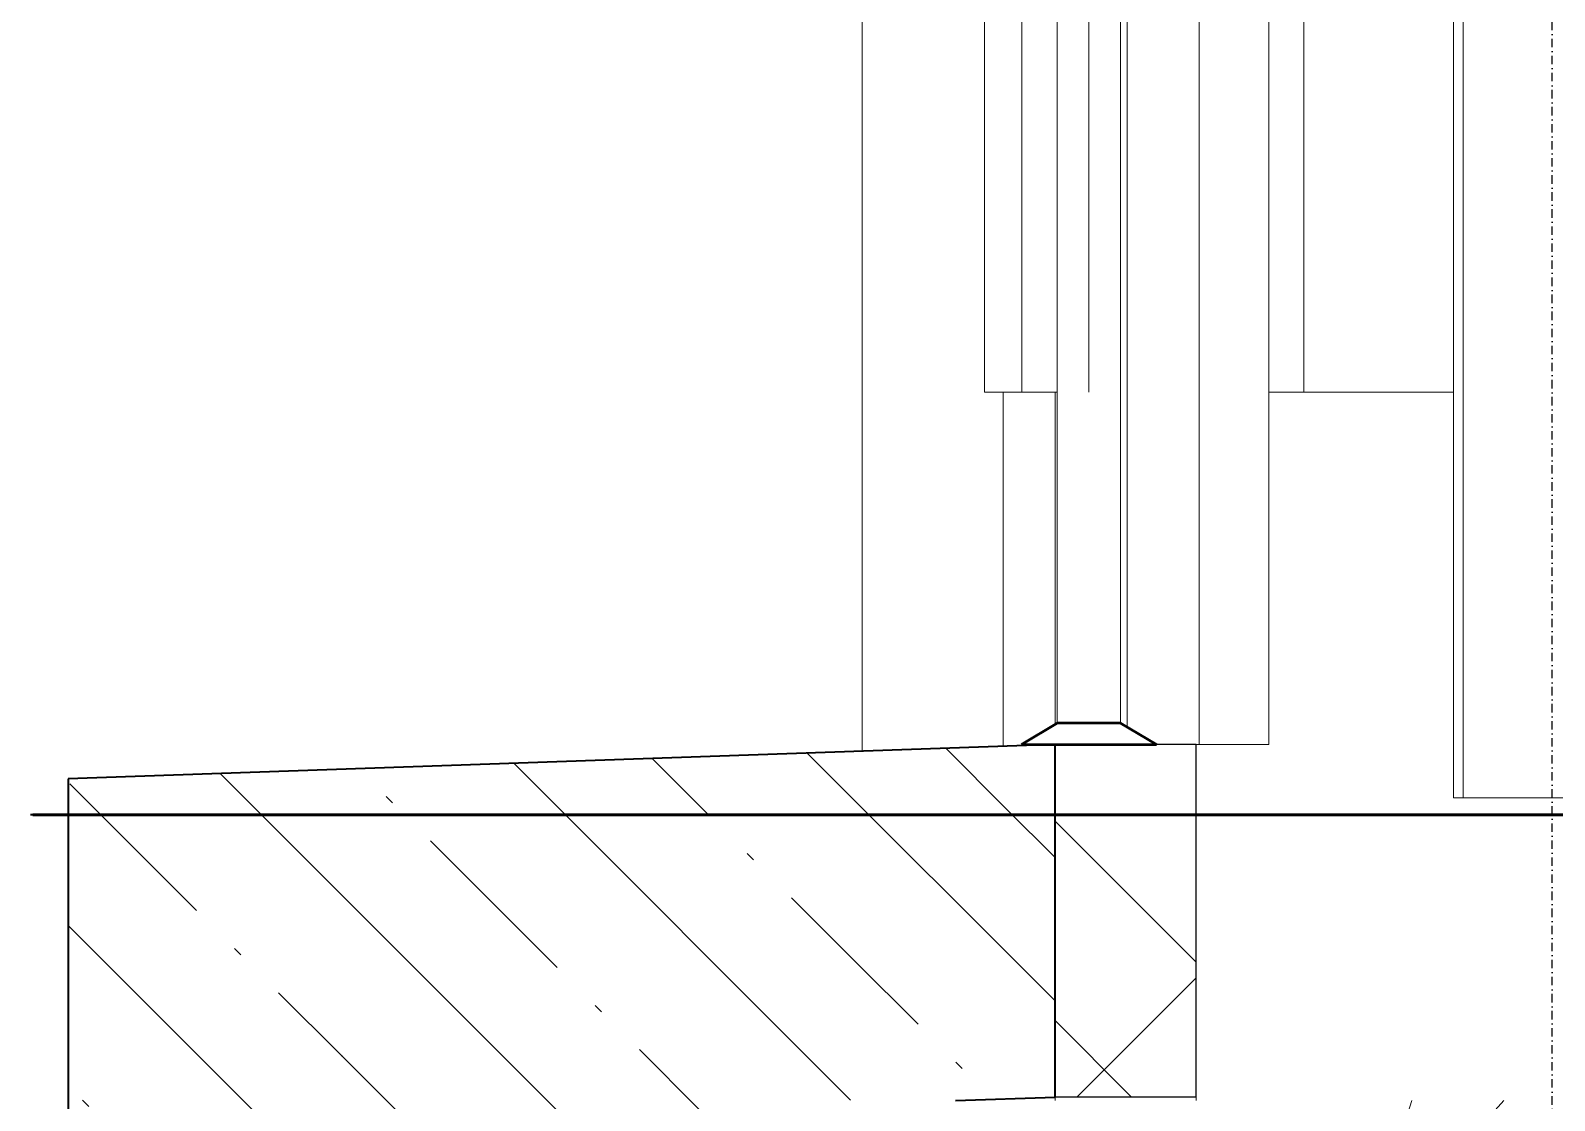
# Model space of a CAD drawing. Header units: millimetres. Extents: x 180139 to 245212, y -4005 to 9345.
# Drawn here: x 180139 to 181220, y -953 to -194 of the extents above; entities that cross this region are included whole.
import ezdxf

# ---------------------------------------------------------------- set-up
doc = ezdxf.new("R2010")
doc.units = ezdxf.units.MM
for name, pattern in [('1_Čerchovaná 6_0mm', [12, 6, -3, 0, -3]), ('IMPORT-DASHDOT', [11.176, 8.128, -1.524, 0, -1.524]), ('IMPORT-DĚLICÍ2 _2_', [15.875, 6.35, -3.175, 0, -3.175, 0, -3.175]), ('IMPORT-KAN_dest_PLNA', [31, 7, -6.5, 0, -6.5, 11, 0]), ('IMPORT-KANVBRDO', [20, 7, -6.5, 0, -6.5]), ('IMPORT-VODA_pitna_CARA08', [30, 7, -6.5, 0, -6.5, 7, -3]), ('IMPORT-ČÁRKOVANÁ2 _2_', [9.525, 6.35, -3.175])]:
    doc.linetypes.add(name, pattern=pattern)
for name, color, linetype, lineweight, true_color in [('---1 - PBS KÓTY', 7, 'Continuous', 18, 0x4c1300), ('---1 - PBS PNP-1', 1, 'Continuous', 35, 0xff0000), ('---1 - PBS SYMBOLY A TEXT-1', 180, 'IMPORT-ČÁRKOVANÁ2 _2_', 35, 0x3f00ff), ('00_pl_deštová voda oblast', 6, 'Continuous', 25, 0xff00ff), ('00_pL_hranice pozemku', 1, 'Continuous', 35, 0xff0000), ('00_pL_katastr', 150, 'Continuous', 9, 0x007fff), ('00_pL_katastr-1', 150, 'Continuous', 35, 0x007fff), ('00_pL_KOTY 1500', 7, 'Continuous', 9, 0x260000), ('00_pL_objekt', 1, 'Continuous', 50, 0xff0000), ('00_pL_pčípojka optika-1', 190, 'Continuous', 35, 0x7f00ff), ('00_pL_přípoja voda-1', 150, 'IMPORT-VODA_pitna_CARA08', 35, 0x007fff), ('00_pL_přípojka destova kanalizace-1', 7, 'IMPORT-KAN_dest_PLNA', 9, 0x3f7f3f), ('00_pL_přípojka destova kanalizace-2', 7, 'Continuous', 35, 0x3f7f3f), ('00_pL_přípojka splaškova kanalizace-1', 7, 'Continuous', 35, 0xa55252), ('212_HK_situace_03_dwg-1', 40, 'Continuous', 9, 0xffbf00), ('A-DOOR-1', 1, 'Continuous', 50, 0xff0000), ('A-GENM-1', 7, 'Continuous', 9, 0x646464), ('hch budova-1', 7, 'Continuous', 9, 0x00a5a5), ('hch kanal-3', 6, 'IMPORT-KANVBRDO', 9, 0xff00ff), ('hch kanal-4', 30, 'IMPORT-KANVBRDO', 9, 0xff7f00), ('hch oploceni-1', 7, 'IMPORT-DĚLICÍ2 _2_', 9, 0x00a5a5), ('hch teren-1', 7, 'Continuous', 9, 0x00a5a5), ('hch tok-1', 7, 'Continuous', 9, 0x00a5a5), ('hchrozvodi-1', 7, 'IMPORT-DĚLICÍ2 _2_', 9, 0x00a5a5), ('Obrys', 2, 'Continuous', 9, 0xffff00), ('Obrys-1', 5, 'Continuous', 9, 0x0000ff), ('Obrys-2', 5, 'IMPORT-DASHDOT', 9, 0x0000ff), ('PDF7_000 ISN KABELY NN', 9, 'Continuous', 9, 0x808080), ('PDF7_000 ISN SDĚL OPTIKA METALIKA CHRÁNIČKA PŘÍVOD', 9, 'Continuous', 9, 0x808080), ('PDF7_0V - Voda návrh', 9, 'Continuous', 9, 0x808080), ('PDF7_0V-návrh kanal dešťová', 7, 'Continuous', 9, 0x656565), ('PDF7_0V_popis-splašk-stoky', 7, 'Continuous', 9, 0x0052a5), ('PDF7_0V_popis-vodovod-ostatní', 9, 'Continuous', 9, 0x808080), ('PDF7_36', 9, 'Continuous', 9, 0x808080), ('PDF7_bod-vyska', 7, 'Continuous', 9, 0x7f5f00), ('PDF7_CKKOTY', 7, 'Continuous', 9, 0x260000), ('PDF7_GASNET PLYN STŘEDOTLAK', 9, 'Continuous', 9, 0x808080), ('PDF7_GASNET PLYN STŘEDOTLAK OCHRANNĚ PÁSMO', 7, 'Continuous', 9, 0xa5a552), ('PDF7_GP Budovy', 7, 'Continuous', 9, 0x260000), ('PDF7_GP Druhy pozemků', 7, 'Continuous', 9, 0x67a552), ('PDF7_GP Hraniční linie', 7, 'Continuous', 9, 0x0052a5), ('PDF7_GP Plotové linie', 7, 'Continuous', 9, 0x0052a5), ('PDF7_GP Stromy', 7, 'Continuous', 9, 0x67a552), ('PDF7_GP Výšky bodů', 7, 'Continuous', 9, 0x0052a5), ('PDF7_ISN_KANALIZACE_PŘÍPOJKA', 9, 'Continuous', 9, 0x808080), ('PDF7_ISS CETIN Zaměřené a kótované vnitřní STP', 9, 'Continuous', 9, 0x808080), ('PDF7_ISS DEŠŤOVÁ KANALIZACE', 9, 'Continuous', 9, 0x808080), ('PDF7_ISS KRÁLOVÉHRADECKÁ PROVOZNÍ SPLAŠKOVÁ KANALIZACE', 9, 'Continuous', 9, 0x808080), ('PDF7_ISS KRÁLOVÉHRADECKÁ PROVOZNÍ SPLAŠKOVÁ KANALIZACE ŠACHTY', 7, 'Continuous', 9, 0xa55200), ('PDF7_ISS KRÁLOVÉHRADECKÁ PROVOZNÍ VODOVOD HL ŘAD', 9, 'Continuous', 9, 0x808080), ('PDF7_ISS TECHNICKÉ SLUŽBY HK VO', 9, 'Continuous', 9, 0x808080), ('PDF7_ISS ČEZ DISTRIBUCE NN', 9, 'Continuous', 9, 0x808080), ('PDF7_ISS ČEZ DISTRIBUCE VN PODZEMNÍ', 9, 'Continuous', 9, 0x808080), ('PDF7_Pouchov_726559$0$23700', 7, 'Continuous', 9, 0x52a5a5), ('PDF7_Slezské Předměstí_646971$0$21900', 7, 'Continuous', 9, 0x002600), ('PDF7_Slezské Předměstí_646971$0$23700', 9, 'Continuous', 9, 0x808080), ('S-GRID-1', 9, '1_Čerchovaná 6_0mm', 25, 0x808080), ('Vlastní 1_A-DETL-GENF-1', 9, 'Continuous', 9, 0x808080), ('zed-1', 5, 'Continuous', 9, 0x0000ff), ('zed-2', 5, 'IMPORT-DASHDOT', 9, 0x0000ff), ('ZTI-DPS-kan_st_splaskova', 40, 'Continuous', 50, 0xffbf00), ('ZTI-DPS-kanal_pripojovaci-1', 100, 'Continuous', 50, 0x00ff3f), ('ZTI-DPS-potr_studena-1', 4, 'Continuous', 50, 0x00ffff)]:
    doc.layers.add(name, color=color, linetype=linetype, lineweight=lineweight, true_color=true_color)
for name, color, linetype, lineweight in [('00_pL_KOTY', 7, 'Continuous', 9), ('00_pl_rozhrani ploch', 7, 'Continuous', 18), ('00_pL_stavajici objekty', 7, 'Continuous', 50), ('2966-1_navrh dispozice stroju-HK_02_dwg-1', 7, 'Continuous', 9), ('2966-1_navrh dispozice stroju-HK_dwg-1', 7, 'Continuous', 9), ('A-DOOR-2', 7, 'Continuous', 18), ('A-DOOR-FRAM', 7, 'Continuous', 9), ('A-DOOR-GLAZ', 7, 'Continuous', 18), ('A-FLOR', 7, 'Continuous', 9), ('A-FLOR-1', 7, 'Continuous', 35), ('A-FLOR-PATT-1', 7, 'Continuous', 9), ('A-WALL', 7, 'Continuous', 9), ('A-WALL-1', 7, 'Continuous', 25), ('A-WALL-PATT-1', 7, 'Continuous', 9), ('HK_TEREN_SESAZENI_dwg-1', 7, 'Continuous', 9), ('Kóty', 7, 'Continuous', 9), ('PDF4_Geometry', 7, 'Continuous', 9), ('PDF7_0', 7, 'Continuous', 9), ('PDF7_000 BOURÁNÍ', 7, 'Continuous', 9), ('PDF7_GP Popis', 7, 'Continuous', 9), ('PDF7_Slezské Předměstí_646971$0$404', 7, 'Continuous', 9), ('S-COLS', 7, 'Continuous', 9)]:
    doc.layers.add(name, color=color, linetype=linetype, lineweight=lineweight)

# ---------------------------------------------------------------- blocks, each defined once
blk = doc.blocks.new('Sloup IPE - 400226-A')
at = {"layer": 'S-COLS'}
for p, q in [((181148.2, -738), (181148.2, 1585.8)), ((181155.1, -738), (181155.1, 1585.8)), ((181155.1, -738), (181148.2, -738)), ((181162.1, -738), (181155.1, -738)), ((181274.3, -738), (181162.1, -738))]:
    blk.add_line(p, q, dxfattribs=at)
blk = doc.blocks.new('Construction_Roof-Accessories_Lindab_Round- - Lindab Round Downpipe System 150_100 High Build Polyester 001 Antique White-815879-A')
at = {"layer": 'A-GENM-1'}
for p, q in [((180728.9, 4959.4), (180728.9, -704.8)), ((180828.9, -701.3), (180828.9, -450))]:
    blk.add_line(p, q, dxfattribs=at)
blk = doc.blocks.new('Vnější jednoduché dvoukřídlé dveře - 1050 x 2100mm-V13-A')
at = {"layer": 'A-DOOR-1'}
for p, q in [((180867.2, -685), (180841.8, -700)), ((180912.2, -685), (180867.2, -685)), ((180937.6, -700), (180912.2, -685)), ((180841.8, -700), (180937.6, -700))]:
    blk.add_line(p, q, dxfattribs=at)
at = {"layer": 'A-DOOR-2'}
for p, q in [((180867.2, 1500), (180867.2, -685)), ((180912.2, -685), (180912.2, 1500)), ((180867.2, -685), (180912.2, -685))]:
    blk.add_line(p, q, dxfattribs=at)
at = {"layer": 'A-DOOR-FRAM'}
for p, q in [((181017.2, 1500), (181017.2, -700)), ((180968, 1484.1), (180968, -700)), ((180916.9, 274.6), (180916.9, -687.8)), ((180968, -700), (180965.7, -700)), ((181017.2, -700), (180968, -700))]:
    blk.add_line(p, q, dxfattribs=at)
at = {"layer": 'A-DOOR-GLAZ'}
blk.add_line((180889.7, 200), (180889.7, -450), dxfattribs=at)
blk = doc.blocks.new('2966-1_navrh dispozice stroju-HK_dwg__OPEN-901600-A')
at = {"layer": 'Kóty'}
blk.add_line((192305.7, -750), (193180.7, -750), dxfattribs=at)
at = {"layer": 'Kóty', "flags": 128}
blk.add_lwpolyline([(193180.7, -750), (192305.7, -750), (193180.7, -750)], dxfattribs=at)
blk = doc.blocks.new('2966-1_navrh dispozice stroju-HK_dwg-867852-A')
at = {"layer": 'Kóty'}
for p in [(180165.7, -750), (180165.7, -750), (180165.7, -750), (180365.7, -750)]:
    blk.add_line(p, (180140.5, -750), dxfattribs=at)
at = {"layer": 'Obrys'}
for p, q in [((180140.5, -750), (180165.7, -750)), ((203519.7, -750), (180140.5, -750)), ((180140.5, -750), (180165.7, -750)), ((180165.7, -750), (180140.5, -750))]:
    blk.add_line(p, q, dxfattribs=at)
at = {"layer": 'Obrys-1'}
blk.add_line((181365.7, -750), (180765.7, -750), dxfattribs=at)
blk.add_line((181365.7, -750), (180765.7, -750), dxfattribs=at)
at = {"layer": 'Obrys-2'}
blk.add_line((180365.7, -750), (192305.7, -750), dxfattribs=at)
blk.add_blockref('2966-1_navrh dispozice stroju-HK_dwg__OPEN-901600-A', (-11240, 0))
blk = doc.blocks.new('2966-1_navrh dispozice stroju-HK_02_dwg-876232-A')
at = {"layer": 'Kóty'}
for p in [(180165.7, -750), (180587.8, -750), (180587.8, -750), (180587.8, -750)]:
    blk.add_line(p, (180140.5, -750), dxfattribs=at)
at = {"layer": 'Obrys'}
for p, q in [((180140.5, -750), (203741.8, -750)), ((203741.8, -750), (180140.5, -750))]:
    blk.add_line(p, q, dxfattribs=at)
at = {"layer": 'Obrys-1'}
for p, q in [((181587.8, -750), (180987.8, -750)), ((180987.8, -750), (181587.8, -750)), ((181587.8, -750), (180987.8, -750))]:
    blk.add_line(p, q, dxfattribs=at)
at = {"layer": 'Obrys-1', "flags": 128}
blk.add_lwpolyline([(199802.8, -750), (181587.8, -750), (180987.8, -750)], dxfattribs=at)
at = {"layer": 'Obrys-2'}
for q in [(192527.8, -750), (183267.8, -750)]:
    blk.add_line((180587.8, -750), q, dxfattribs=at)
at = {"layer": 'zed-1'}
blk.add_line((181587.8, -750), (180987.8, -750), dxfattribs=at)
at = {"layer": 'zed-1', "flags": 128}
blk.add_lwpolyline([(180987.8, -750), (181587.8, -750), (199807.8, -750)], dxfattribs=at)
at = {"layer": 'zed-2'}
blk.add_line((180587.8, -750), (192527.8, -750), dxfattribs=at)
blk = doc.blocks.new('212_HK_situace_03_dwg__Oblique-904816-A')
at = {"layer": '00_pL_KOTY'}
blk.add_line((180161.4, -750), (180165.7, -750), dxfattribs=at)
blk = doc.blocks.new('212_HK_situace_03_dwg__U40-904829-A')
at = {"layer": '00_pL_přípojka destova kanalizace-2'}
blk.add_line((180165.7, -750), (180140.5, -750), dxfattribs=at)
blk.add_line((180165.7, -750), (180140.5, -750), dxfattribs=at)
blk = doc.blocks.new('212_HK_situace_03_dwg__U42-904825-A')
at = {"layer": 'ZTI-DPS-kan_st_splaskova'}
for p, q in [((180956.3, -750), (180567.5, -750)), ((181041.6, -750), (180941.6, -750))]:
    blk.add_line(p, q, dxfattribs=at)
at = {"layer": 'ZTI-DPS-kan_st_splaskova', "flags": 128}
blk.add_lwpolyline([(180700.1, -750), (180567.5, -750), (180647, -750)], dxfattribs=at)
blk = doc.blocks.new('212_HK_situace_03_dwg__U40-V17-A')
at = {"layer": '00_pL_přípojka destova kanalizace-2'}
for p, q in [((180177.9, -750), (180140.5, -750)), ((180434.1, -750), (180140.5, -750)), ((180519.5, -750), (180419.5, -750))]:
    blk.add_line(p, q, dxfattribs=at)
blk = doc.blocks.new('212_HK_situace_03_dwg__U40-V18-A')
at = {"layer": '00_pL_přípojka destova kanalizace-2'}
blk.add_line((180165.7, -750), (180140.5, -750), dxfattribs=at)
blk = doc.blocks.new('212_HK_situace_03_dwg-886969-A')
at = {"layer": '---1 - PBS KÓTY'}
blk.add_line((180140.5, -750), (180165.7, -750), dxfattribs=at)
at = {"layer": '---1 - PBS PNP-1'}
for p, q in [((180163.7, -750), (180139, -750)), ((180418.4, -750), (180140.4, -750)), ((184098, -750), (180418.4, -750))]:
    blk.add_line(p, q, dxfattribs=at)
at = {"layer": '---1 - PBS SYMBOLY A TEXT-1'}
blk.add_line((180140.5, -750), (180165.7, -750), dxfattribs=at)
at = {"layer": '00_pl_deštová voda oblast'}
for p, q in [((180140.5, -750), (184243.1, -750)), ((180140.5, -750), (180165.7, -750)), ((200043.4, -750), (180549.2, -750)), ((180557.3, -750), (200147.3, -750))]:
    blk.add_line(p, q, dxfattribs=at)
at = {"layer": '00_pl_deštová voda oblast', "flags": 128}
for points in [[(180262, -750), (180267.1, -750), (180265.2, -750)], [(180265.2, -750), (180549.4, -750), (180544.3, -750)], [(200045.5, -750), (200045.1, -750), (180445.2, -750)]]:
    blk.add_lwpolyline(points, dxfattribs=at)
at = {"layer": '00_pL_hranice pozemku'}
for p, q in [((180165.7, -750), (180140.5, -750)), ((180140.5, -750), (180165.7, -750)), ((180165.7, -750), (180140.5, -750))]:
    blk.add_line(p, q, dxfattribs=at)
at = {"layer": '00_pL_hranice pozemku', "flags": 128}
blk.add_lwpolyline([(180140.5, -750), (190825.3, -750), (190825.2, -750), (200517.2, -750), (200432.6, -750), (204645.4, -750)], dxfattribs=at)
at = {"layer": '00_pL_katastr'}
blk.add_line((180140.5, -750), (187547.7, -750), dxfattribs=at)
at = {"layer": '00_pL_katastr', "flags": 128}
blk.add_lwpolyline([(180140.5, -750), (184793.1, -750), (182600.5, -750), (180140.5, -750)], dxfattribs=at)
at = {"layer": '00_pL_katastr-1'}
for p, q in [((180140.5, -750), (180165.7, -750)), ((180165.7, -750), (180140.5, -750)), ((180140.5, -750), (180165.7, -750)), ((180165.7, -750), (180140.5, -750)), ((181494.6, -750), (180140.5, -750)), ((180140.5, -750), (204645.4, -750)), ((180140.5, -750), (204645.4, -750)), ((180140.5, -750), (204645.4, -750)), ((204645.4, -750), (180140.5, -750)), ((180140.5, -750), (194306.1, -750)), ((180140.5, -750), (191144.3, -750)), ((204645.4, -750), (180140.5, -750)), ((180140.5, -750), (180165.7, -750)), ((180165.7, -750), (180140.5, -750)), ((180140.5, -750), (180165.7, -750)), ((180165.7, -750), (180140.5, -750)), ((180140.5, -750), (180165.7, -750)), ((184245.8, -750), (180140.5, -750))]:
    blk.add_line(p, q, dxfattribs=at)
at = {"layer": '00_pL_katastr-1', "flags": 128}
for points in [[(180140.5, -750), (180387, -750), (190827.9, -750), (199063.2, -750), (204645.4, -750)], [(180140.5, -750), (183088.2, -750), (185047, -750), (184719.3, -750), (181494.6, -750)], [(180140.5, -750), (189670, -750), (187547.7, -750), (203518.5, -750), (196394.9, -750), (180140.5, -750)], [(204645.4, -750), (186983.6, -750), (187223.2, -750), (180140.5, -750)], [(180140.5, -750), (185852.7, -750), (188324, -750), (200935.3, -750), (204645.4, -750)], [(180140.5, -750), (194666.6, -750), (198047.6, -750), (202800.4, -750), (196394.9, -750), (196349.3, -750), (193555.8, -750), (180140.5, -750)], [(180140.5, -750), (185608.4, -750), (190751.4, -750), (190749.7, -750), (194726.1, -750), (196002.9, -750), (200511.7, -750), (200463.8, -750), (200417.6, -750), (204645.4, -750)]]:
    blk.add_lwpolyline(points, dxfattribs=at)
at = {"layer": '00_pL_KOTY'}
for p, q in [((180165.7, -750), (180140.5, -750)), ((180165.7, -750), (180140.5, -750)), ((180165.7, -750), (180140.5, -750)), ((181178.2, -750), (180518.8, -750))]:
    blk.add_line(p, q, dxfattribs=at)
at = {"layer": '00_pL_KOTY', "flags": 128}
for points in [[(180140.5, -750), (181006.2, -750), (182550.8, -750), (180140.5, -750)], [(181213.3, -750), (184453.4, -750), (183700.3, -750)]]:
    blk.add_lwpolyline(points, dxfattribs=at)
at = {"layer": '00_pL_KOTY 1500'}
blk.add_line((180140.5, -750), (180165.7, -750), dxfattribs=at)
at = {"layer": '00_pL_objekt', "flags": 128}
blk.add_lwpolyline([(200150.6, -750), (200158.4, -750), (180848.5, -750)], dxfattribs=at)
at = {"layer": '00_pL_pčípojka optika-1'}
blk.add_line((180140.5, -750), (180567.4, -750), dxfattribs=at)
at = {"layer": '00_pL_přípoja voda-1'}
blk.add_line((180568, -750), (180140.5, -750), dxfattribs=at)
at = {"layer": '00_pL_přípojka destova kanalizace-1'}
for p, q in [((180165.7, -750), (180140.5, -750)), ((180140.5, -750), (180165.7, -750)), ((180165.7, -750), (180140.5, -750)), ((180140.5, -750), (180165.7, -750))]:
    blk.add_line(p, q, dxfattribs=at)
at = {"layer": '00_pL_přípojka destova kanalizace-2'}
for p in [(180469.5, -750), (180165.7, -750), (180165.7, -750), (180165.7, -750)]:
    blk.add_line(p, (180140.5, -750), dxfattribs=at)
at = {"layer": '00_pL_přípojka splaškova kanalizace-1'}
blk.add_line((180567.7, -750), (180140.5, -750), dxfattribs=at)
at = {"layer": '00_pl_rozhrani ploch'}
blk.add_line((180140.5, -750), (184878.1, -750), dxfattribs=at)
at = {"layer": '00_pL_stavajici objekty'}
for p, q in [((180140.5, -750), (204645.4, -750)), ((180140.5, -750), (180165.7, -750)), ((180165.7, -750), (180140.5, -750)), ((180140.5, -750), (180165.7, -750)), ((180165.7, -750), (180140.5, -750)), ((180140.5, -750), (180165.7, -750)), ((180165.7, -750), (180140.5, -750)), ((180165.7, -750), (180140.5, -750)), ((180140.5, -750), (180165.7, -750))]:
    blk.add_line(p, q, dxfattribs=at)
at = {"layer": '00_pL_stavajici objekty', "flags": 128}
for points in [[(204645.4, -750), (186930.3, -750), (187170, -750), (180140.5, -750)], [(184775.6, -750), (185106.2, -750), (183178.7, -750), (180140.5, -750)], [(180140.5, -750), (181585.2, -750), (184775.6, -750)]]:
    blk.add_lwpolyline(points, dxfattribs=at)
at = {"layer": 'PDF4_Geometry'}
for p, q in [((204645.4, -750), (180140.5, -750)), ((180140.5, -750), (204645.4, -750)), ((180140.5, -750), (204645.4, -750)), ((180140.5, -750), (194252.8, -750)), ((180140.5, -750), (191091, -750)), ((204645.4, -750), (180140.5, -750)), ((184192.5, -750), (180140.5, -750))]:
    blk.add_line(p, q, dxfattribs=at)
at = {"layer": 'PDF4_Geometry', "flags": 128}
for points in [[(180140.5, -750), (187494.4, -750), (203465.2, -750), (196341.6, -750), (180140.5, -750)], [(180140.5, -750), (189616.7, -750), (187494.4, -750)], [(180140.5, -750), (193502.6, -750), (196296, -750), (196341.6, -750), (202747.1, -750), (197994.3, -750), (194613.3, -750), (180140.5, -750)], [(180140.5, -750), (184739.8, -750), (182547.2, -750), (180140.5, -750)]]:
    blk.add_lwpolyline(points, dxfattribs=at)
at = {"layer": 'PDF7_0'}
for p, q in [((180165.7, -750), (180140.5, -750)), ((180140.5, -750), (180165.7, -750)), ((180140.5, -750), (180165.7, -750)), ((180165.7, -750), (180140.5, -750)), ((180140.5, -750), (180165.7, -750)), ((180165.7, -750), (180140.5, -750))]:
    blk.add_line(p, q, dxfattribs=at)
at = {"layer": 'PDF7_000 BOURÁNÍ'}
for p, q in [((180165.7, -750), (180140.5, -750)), ((180140.5, -750), (180165.7, -750)), ((180140.5, -750), (180165.7, -750)), ((180165.7, -750), (180140.5, -750))]:
    blk.add_line(p, q, dxfattribs=at)
at = {"layer": 'PDF7_000 ISN KABELY NN'}
for p, q in [((180165.7, -750), (180140.5, -750)), ((180140.5, -750), (180165.7, -750)), ((180140.5, -750), (180165.7, -750)), ((180140.5, -750), (180165.7, -750)), ((180165.7, -750), (180140.5, -750)), ((180165.7, -750), (180140.5, -750))]:
    blk.add_line(p, q, dxfattribs=at)
at = {"layer": 'PDF7_000 ISN SDĚL OPTIKA METALIKA CHRÁNIČKA PŘÍVOD'}
blk.add_line((180165.9, -750), (180140.7, -750), dxfattribs=at)
at = {"layer": 'PDF7_0V - Voda návrh'}
for p, q in [((180165.7, -750), (180140.5, -750)), ((180166, -750), (180140.8, -750))]:
    blk.add_line(p, q, dxfattribs=at)
at = {"layer": 'PDF7_0V-návrh kanal dešťová'}
blk.add_line((180165.7, -750), (180140.5, -750), dxfattribs=at)
at = {"layer": 'PDF7_0V_popis-splašk-stoky'}
blk.add_line((180140.5, -750), (180966.3, -750), dxfattribs=at)
at = {"layer": 'PDF7_0V_popis-vodovod-ostatní', "flags": 128}
blk.add_lwpolyline([(191220.8, -750), (191221.4, -750), (180140.5, -750)], dxfattribs=at)
at = {"layer": 'PDF7_36', "flags": 128}
blk.add_lwpolyline([(180633.6, -750), (182561.2, -750)], close=True, dxfattribs=at)
at = {"layer": 'PDF7_bod-vyska'}
for p, q in [((180140.5, -750), (180385.4, -750)), ((180385.9, -750), (180140.5, -750))]:
    blk.add_line(p, q, dxfattribs=at)
at = {"layer": 'PDF7_bod-vyska', "flags": 128}
for points in [[(180140.5, -750), (180186.7, -750), (180186.8, -750), (180253.3, -750), (180253.3, -750), (180186.9, -750), (180140.5, -750)], [(180140.5, -750), (180253.1, -750), (180319.5, -750), (180452.5, -750), (180518.9, -750), (180651.8, -750), (180718.3, -750), (180784.8, -750), (180784.8, -750), (180784.9, -750), (180718.4, -750), (180652, -750), (180519.1, -750), (180386.1, -750)], [(180140.5, -750), (180184.4, -750), (180250.9, -750), (180250.9, -750), (180184.4, -750), (180140.5, -750)], [(180584.5, -750), (180451.6, -750), (180385.1, -750), (180318.6, -750), (180252.2, -750), (180252.3, -750), (180318.8, -750), (180451.7, -750), (180584.7, -750), (180651.2, -750), (180784.1, -750), (180850.5, -750), (180917, -750), (180850.5, -750), (180717.5, -750), (180651, -750), (180518.1, -750), (180518.1, -750), (180451.7, -750), (180451.7, -750), (180451.7, -750)], [(180523.2, -750), (180523.1, -750), (180523.1, -750), (180523.1, -750), (180523.1, -750), (180656, -750), (180722.4, -750), (180788.9, -750), (180855.4, -750), (180921.9, -750), (180921.9, -750), (180921.9, -750), (180855.6, -750), (181254.3, -750)], [(181054.7, -750), (181320.5, -750), (181320.6, -750), (181453.5, -750), (181519.9, -750), (181586.4, -750), (181652.9, -750), (181719.4, -750), (181719.4, -750), (181719.5, -750), (181653, -750), (181586.6, -750), (181453.7, -750), (181320.7, -750)]]:
    blk.add_lwpolyline(points, dxfattribs=at)
at = {"layer": 'PDF7_CKKOTY'}
blk.add_line((180140.5, -750), (180165.7, -750), dxfattribs=at)
at = {"layer": 'PDF7_GASNET PLYN STŘEDOTLAK', "flags": 128}
for points in [[(180140.5, -750), (180991.7, -750)], [(181188.9, -750), (180989.6, -750), (180524.3, -750), (180324.9, -750), (180524.3, -750), (180989.6, -750)]]:
    blk.add_lwpolyline(points, close=True, dxfattribs=at)
at = {"layer": 'PDF7_GASNET PLYN STŘEDOTLAK OCHRANNĚ PÁSMO'}
for p, q in [((180260.2, -750), (180140.5, -750)), ((180140.5, -750), (180260.2, -750)), ((180191.7, -750), (180140.5, -750)), ((180140.5, -750), (180191.7, -750))]:
    blk.add_line(p, q, dxfattribs=at)
at = {"layer": 'PDF7_GASNET PLYN STŘEDOTLAK OCHRANNĚ PÁSMO', "flags": 128}
for points in [[(180140.5, -750), (180194.4, -750)], [(180140.5, -750), (180258.8, -750)], [(180656.9, -750), (180457.5, -750), (180324.6, -750), (180457.5, -750)], [(180526.1, -750), (180326.7, -750)], [(180327.4, -750), (180526.8, -750)], [(180391.7, -750), (180591.1, -750), (180790.5, -750), (180591.1, -750)], [(180593.2, -750), (180792.6, -750)], [(180858.4, -750), (180659, -750)], [(180989.2, -750), (180922.8, -750), (180723.4, -750), (180922.8, -750)], [(180857, -750), (181056.3, -750), (181189.3, -750), (181056.3, -750)], [(181124.3, -750), (180924.9, -750)], [(180925.6, -750), (181124.9, -750)], [(181321.6, -750), (181122.2, -750)], [(181191.4, -750), (181390.8, -750)]]:
    blk.add_lwpolyline(points, close=True, dxfattribs=at)
at = {"layer": 'PDF7_GP Budovy', "flags": 128}
blk.add_lwpolyline([(180140.5, -750), (184775.6, -750), (185106.2, -750), (180140.5, -750)], dxfattribs=at)
at = {"layer": 'PDF7_GP Druhy pozemků'}
blk.add_line((180164.9, -750), (180151.8, -750), dxfattribs=at)
at = {"layer": 'PDF7_GP Hraniční linie'}
for p, q in [((182368.7, -750), (180140.5, -750)), ((180165.7, -750), (180140.5, -750)), ((180140.5, -750), (180165.7, -750)), ((180165.7, -750), (180140.5, -750))]:
    blk.add_line(p, q, dxfattribs=at)
at = {"layer": 'PDF7_GP Hraniční linie', "flags": 128}
for points in [[(180140.5, -750), (183311, -750), (183708.9, -750), (185038.2, -750), (182311.2, -750), (180140.5, -750)], [(204645.4, -750), (189170.9, -750), (180140.5, -750)], [(180140.5, -750), (189500.9, -750), (204645.4, -750)], [(180140.5, -750), (181523.7, -750), (185377.2, -750), (185708.1, -750), (184644.6, -750), (184577.5, -750)], [(180140.5, -750), (181903.6, -750), (181905.9, -750), (180140.5, -750)], [(180140.5, -750), (182504.3, -750), (182570, -750)], [(180140.5, -750), (181452.5, -750), (184378.1, -750)], [(180140.5, -750), (185267, -750), (191581.5, -750), (200953.1, -750), (204645.4, -750)]]:
    blk.add_lwpolyline(points, dxfattribs=at)
at = {"layer": 'PDF7_GP Plotové linie'}
blk.add_line((185640.9, -750), (180140.6, -750), dxfattribs=at)
at = {"layer": 'PDF7_GP Popis'}
for p, q in [((180176.7, -750), (180140.5, -750)), ((180140.5, -750), (180165.7, -750)), ((180140.5, -750), (180165.7, -750))]:
    blk.add_line(p, q, dxfattribs=at)
at = {"layer": 'PDF7_GP Popis', "flags": 128}
for points in [[(180140.5, -750), (180176.6, -750), (180309.6, -750)], [(180375.9, -750), (180508.9, -750), (180508.9, -750), (180442.5, -750), (180376, -750), (180309.5, -750), (180243, -750), (180309.5, -750), (180375.9, -750)]]:
    blk.add_lwpolyline(points, dxfattribs=at)
at = {"layer": 'PDF7_GP Stromy'}
for p, q in [((180165.5, -750), (180140.2, -750)), ((180165.6, -750), (180140.4, -750))]:
    blk.add_line(p, q, dxfattribs=at)
at = {"layer": 'PDF7_GP Výšky bodů'}
for p, q in [((180165.7, -750), (180140.5, -750)), ((180140.5, -750), (180165.7, -750)), ((180140.5, -750), (180165.7, -750)), ((180165.7, -750), (180140.5, -750))]:
    blk.add_line(p, q, dxfattribs=at)
at = {"layer": 'PDF7_GP Výšky bodů', "flags": 128}
for points in [[(180140.5, -750), (180157.7, -750), (180157.7, -750), (180157.8, -750), (180157.8, -750), (180140.5, -750)], [(180140.5, -750), (180153.5, -750), (180153.5, -750), (180153.5, -750), (180140.5, -750)], [(180140.5, -750), (180157.5, -750), (180165.7, -750)], [(180165.7, -750), (180157.6, -750), (180165.7, -750)], [(180290.4, -750), (180356.8, -750), (180423.3, -750), (180489.8, -750), (180556.3, -750), (180556.3, -750), (180622.8, -750), (180556.3, -750), (180489.9, -750), (180489.9, -750), (180423.4, -750)], [(180822.1, -750), (180556.1, -750), (180622.7, -750), (180822.1, -750)], [(180854.4, -750), (180987.3, -750), (180987.4, -750), (181053.8, -750), (181120.3, -750), (181186.8, -750), (181186.8, -750), (181186.8, -750), (181120.4, -750), (181053.9, -750)], [(180925.6, -750), (180992, -750), (181058.5, -750), (181125, -750), (181125, -750), (181191.5, -750), (181191.5, -750), (181257.9, -750), (181258, -750), (181191.5, -750), (181125.1, -750), (181058.6, -750)], [(181087.8, -750), (181021.3, -750), (180954.9, -750), (180954.9, -750), (181021.4, -750), (181087.9, -750), (181154.3, -750), (181154.4, -750), (181220.8, -750), (181287.3, -750), (181287.2, -750), (181220.8, -750), (181154.3, -750), (181087.8, -750), (181021.4, -750), (181021.4, -750), (181087.9, -750)], [(181287.1, -750), (181154.2, -750), (181220.7, -750), (181220.7, -750), (181287.2, -750), (181287.1, -750), (181353.6, -750), (181420.1, -750), (181420.1, -750), (181486.6, -750), (181486.6, -750), (181486.6, -750), (181420.2, -750), (181353.7, -750)], [(181386.2, -750), (181186.7, -750), (181253.2, -750), (181386.1, -750)], [(181457.3, -750), (181191.3, -750), (181257.9, -750), (181457.3, -750)]]:
    blk.add_lwpolyline(points, dxfattribs=at)
at = {"layer": 'PDF7_ISN_KANALIZACE_PŘÍPOJKA'}
for p, q in [((180560.7, -750), (180138.9, -750)), ((180429.1, -750), (180140.3, -750)), ((180231, -750), (180141.6, -750)), ((180258.7, -750), (180141.7, -750)), ((180365.4, -750), (180141.7, -750)), ((180692.4, -750), (180227.2, -750)), ((180307.4, -750), (180241, -750)), ((180241.1, -750), (180241.2, -750)), ((180241.2, -750), (180241.4, -750)), ((180824, -750), (180358.9, -750)), ((180439.2, -750), (180372.8, -750)), ((180372.9, -750), (180373, -750)), ((181419.8, -750), (180422.8, -750)), ((180439, -750), (180439.2, -750)), ((180955.6, -750), (180490.5, -750)), ((180571, -750), (180504.7, -750)), ((180570.6, -750), (180570.8, -750)), ((180570.8, -750), (180570.9, -750)), ((180702.3, -750), (180702.4, -750)), ((180702.5, -750), (180702.6, -750)), ((180702.6, -750), (180702.7, -750)), ((180966.3, -750), (180834, -750)), ((180834.1, -750), (180834.2, -750)), ((180834.3, -750), (180834.4, -750))]:
    blk.add_line(p, q, dxfattribs=at)
at = {"layer": 'PDF7_ISN_KANALIZACE_PŘÍPOJKA', "flags": 128}
for points in [[(180175.6, -750), (180175.3, -750), (180175.2, -750)], [(180307.2, -750), (180307, -750), (180373.3, -750)], [(180438.8, -750), (180505.1, -750), (180504.9, -750)], [(180570.5, -750), (180636.7, -750), (180636.5, -750)], [(180768.6, -750), (180768.3, -750), (180768.2, -750)]]:
    blk.add_lwpolyline(points, dxfattribs=at)
at = {"layer": 'PDF7_ISS CETIN Zaměřené a kótované vnitřní STP'}
for p, q in [((180722.8, -750), (180140.5, -750)), ((180140.5, -750), (180722.8, -750)), ((180245, -750), (180140.6, -750)), ((180245, -750), (180140.6, -750)), ((180245, -750), (180140.6, -750)), ((180140.6, -750), (180245, -750)), ((181151.9, -750), (180874.5, -750)), ((180874.5, -750), (181151.9, -750)), ((181411.8, -750), (181134.4, -750)), ((181134.4, -750), (181411.8, -750))]:
    blk.add_line(p, q, dxfattribs=at)
at = {"layer": 'PDF7_ISS CETIN Zaměřené a kótované vnitřní STP', "flags": 128}
blk.add_lwpolyline([(180523.8, -750), (181055.5, -750), (180523.8, -750), (181055.5, -750)], close=True, dxfattribs=at)
at = {"layer": 'PDF7_ISS DEŠŤOVÁ KANALIZACE'}
for p, q in [((180165.7, -750), (180140.5, -750)), ((180165.7, -750), (180140.5, -750)), ((180165.7, -750), (180140.5, -750)), ((180165.7, -750), (180140.5, -750)), ((180140.5, -750), (180165.7, -750)), ((181896.8, -750), (180633.9, -750)), ((181045.8, -750), (180744.6, -750))]:
    blk.add_line(p, q, dxfattribs=at)
at = {"layer": 'PDF7_ISS DEŠŤOVÁ KANALIZACE', "flags": 128}
for points in [[(180290.8, -750), (180623.3, -750), (180889.2, -750)], [(180623.4, -750), (180689.8, -750), (180889.2, -750)]]:
    blk.add_lwpolyline(points, dxfattribs=at)
at = {"layer": 'PDF7_ISS KRÁLOVÉHRADECKÁ PROVOZNÍ SPLAŠKOVÁ KANALIZACE'}
for p, q in [((180353.6, -750), (180253.6, -750)), ((180253.6, -750), (180353.6, -750)), ((180818.9, -750), (180718.8, -750)), ((180718.8, -750), (180818.9, -750))]:
    blk.add_line(p, q, dxfattribs=at)
at = {"layer": 'PDF7_ISS KRÁLOVÉHRADECKÁ PROVOZNÍ SPLAŠKOVÁ KANALIZACE', "flags": 128}
for points in [[(180140.5, -750), (180398.2, -750), (180730.6, -750), (180398.2, -750)], [(181195.8, -750), (182059.9, -750)]]:
    blk.add_lwpolyline(points, close=True, dxfattribs=at)
at = {"layer": 'PDF7_ISS KRÁLOVÉHRADECKÁ PROVOZNÍ SPLAŠKOVÁ KANALIZACE ŠACHTY'}
for p, q in [((181398.3, -750), (180140, -750)), ((181398.3, -750), (180140, -750)), ((181618.9, -750), (180140.1, -750)), ((181618.9, -750), (180140.1, -750))]:
    blk.add_line(p, q, dxfattribs=at)
at = {"layer": 'PDF7_ISS KRÁLOVÉHRADECKÁ PROVOZNÍ VODOVOD HL ŘAD', "flags": 128}
for points in [[(180524.2, -750), (180790.1, -750), (180391.3, -750), (180140.5, -750)], [(180140.5, -750), (180391.3, -750), (180790.1, -750), (180524.2, -750)]]:
    blk.add_lwpolyline(points, dxfattribs=at)
for points in [[(180524.3, -750), (180790.1, -750)], [(181986.5, -750), (181122.4, -750)]]:
    blk.add_lwpolyline(points, close=True, dxfattribs=at)
at = {"layer": 'PDF7_ISS TECHNICKÉ SLUŽBY HK VO'}
for p, q in [((181325.4, -750), (180140.5, -750)), ((180140.5, -750), (181325.4, -750))]:
    blk.add_line(p, q, dxfattribs=at)
at = {"layer": 'PDF7_ISS ČEZ DISTRIBUCE NN', "flags": 128}
for points in [[(181191, -750), (180593, -750), (180140.5, -750)], [(180140.5, -750), (180593, -750), (181191, -750)]]:
    blk.add_lwpolyline(points, dxfattribs=at)
blk.add_lwpolyline([(180140.5, -750), (180593, -750), (181191, -750), (180593, -750)], close=True, dxfattribs=at)
at = {"layer": 'PDF7_ISS ČEZ DISTRIBUCE VN PODZEMNÍ', "flags": 128}
blk.add_lwpolyline([(180140.5, -750), (180200, -750), (180140.5, -750)], dxfattribs=at)
blk.add_lwpolyline([(180140.5, -750), (180200, -750), (180140.5, -750)], dxfattribs=at)
blk.add_lwpolyline([(180140.5, -750), (180200, -750), (180140.5, -750)], dxfattribs=at)
blk.add_lwpolyline([(180140.5, -750), (180200, -750), (180140.5, -750)], dxfattribs=at)
for points in [[(180731.7, -750), (180266.4, -750), (180731.7, -750), (181329.8, -750)], [(181462.9, -750), (180665.3, -750)]]:
    blk.add_lwpolyline(points, close=True, dxfattribs=at)
at = {"layer": 'PDF7_Pouchov_726559$0$23700', "flags": 128}
for points in [[(180140.5, -750), (181861.2, -750), (197746.4, -750), (204645.4, -750)], [(204645.4, -750), (197746.3, -750), (181861, -750), (180140.5, -750)]]:
    blk.add_lwpolyline(points, dxfattribs=at)
at = {"layer": 'PDF7_Slezské Předměstí_646971$0$21900'}
for p, q in [((180140.5, -750), (180165.7, -750)), ((180165.7, -750), (180140.5, -750)), ((180140.5, -750), (204645.4, -750)), ((204645.4, -750), (180140.5, -750)), ((180165.7, -750), (180140.5, -750)), ((204645.4, -750), (180140.5, -750)), ((180140.5, -750), (180165.7, -750))]:
    blk.add_line(p, q, dxfattribs=at)
at = {"layer": 'PDF7_Slezské Předměstí_646971$0$21900', "flags": 128}
for points in [[(204645.4, -750), (201004.4, -750), (188442.4, -750), (185916.7, -750), (180140.5, -750)], [(196069.6, -750), (194808.3, -750), (190825.2, -750), (190825.3, -750), (185707.5, -750), (180140.5, -750)], [(180140.5, -750), (180460.4, -750), (190895.5, -750)], [(180140.5, -750), (187315.3, -750), (187116.5, -750), (204645.4, -750)]]:
    blk.add_lwpolyline(points, dxfattribs=at)
at = {"layer": 'PDF7_Slezské Předměstí_646971$0$23700', "flags": 128}
for points in [[(180140.5, -750), (184312.2, -750), (190825.8, -750), (190825.7, -750), (184245.6, -750), (180140.5, -750)], [(180140.5, -750), (181920.4, -750), (190826.8, -750), (190826.1, -750), (181720.3, -750), (180140.5, -750)]]:
    blk.add_lwpolyline(points, dxfattribs=at)
at = {"layer": 'PDF7_Slezské Předměstí_646971$0$404'}
blk.add_line((181372.8, -750), (181040.4, -750), dxfattribs=at)
at = {"layer": 'ZTI-DPS-kanal_pripojovaci-1', "flags": 128}
blk.add_lwpolyline([(181164.7, -750), (180984.6, -750), (180984.4, -750)], dxfattribs=at)
at = {"layer": 'ZTI-DPS-potr_studena-1', "flags": 128}
blk.add_lwpolyline([(182797, -750), (182860.3, -750), (182860.3, -750), (180968.4, -750), (180968.3, -750), (181107.5, -750)], dxfattribs=at)
for name in ['212_HK_situace_03_dwg__U40-904829-A', '212_HK_situace_03_dwg__U40-V17-A', '212_HK_situace_03_dwg__U40-V18-A', '212_HK_situace_03_dwg__Oblique-904816-A', '212_HK_situace_03_dwg__U42-904825-A']:
    blk.add_blockref(name, (0, 0))
blk = doc.blocks.new('HK_TEREN_SESAZENI_dwg_fgvzhj-918100-A')
at = {"layer": 'hch budova-1'}
for p, q in [((180165.7, -750), (180140.5, -750)), ((180140.5, -750), (180165.7, -750))]:
    blk.add_line(p, q, dxfattribs=at)
at = {"layer": 'hch kanal-3'}
for p in [(188864.3, -750), (195151.6, -750)]:
    blk.add_line(p, (180140.5, -750), dxfattribs=at)
at = {"layer": 'hch kanal-4'}
blk.add_line((180165.7, -750), (180140.5, -750), dxfattribs=at)
blk.add_line((180165.7, -750), (180140.5, -750), dxfattribs=at)
at = {"layer": 'hch oploceni-1'}
for p, q in [((194295.2, -750), (180140.5, -750)), ((180140.5, -750), (180165.7, -750))]:
    blk.add_line(p, q, dxfattribs=at)
at = {"layer": 'hch teren-1'}
blk.add_line((180140.5, -750), (180165.7, -750), dxfattribs=at)
at = {"layer": 'hch teren-1', "flags": 128}
blk.add_lwpolyline([(180140.5, -750), (183427.2, -750), (183380.8, -750), (188478.7, -750)], dxfattribs=at)
at = {"layer": 'hch tok-1'}
blk.add_line((180140.5, -750), (180165.7, -750), dxfattribs=at)
at = {"layer": 'hch tok-1', "flags": 128}
blk.add_lwpolyline([(180140.5, -750), (182582.8, -750)], close=True, dxfattribs=at)
at = {"layer": 'hchrozvodi-1', "flags": 128}
blk.add_lwpolyline([(180140.5, -750), (185011.5, -750), (188870.3, -750), (195484.4, -750)], dxfattribs=at)
blk = doc.blocks.new('HK_TEREN_SESAZENI_dwg-918098-A')
blk.add_blockref('HK_TEREN_SESAZENI_dwg_fgvzhj-918100-A', (0, 0))

msp = doc.modelspace()

# ---------------------------------------------------------------- hatches: boundary and pattern name
at = {"layer": 'A-FLOR-PATT-1'}
h = msp.add_hatch(dxfattribs=at)
h.set_pattern_fill('FP_2', color=256, style=0, pattern_type=2)
h.set_pattern_definition([(315, (193345.21, 3664.97), (107.763, 107.763), []), (315, (193345.21, 3766.57), (107.763, 107.763), [63.5, -38.1, 6.35, -38.1, -63.5]), (315, (193345.21, 3766.57), (107.763, 107.763), [-146.05, 63.5, 0])])
h.paths.add_polyline_path([(180165.7, -974.6), (180657.8, -957.4), (180654.4, -952.6), (180810.6, -952.1), (180865.7, -950.2), (180865.7, -700), (180165.7, -724.4), (180165.7, -891.7)])
at = {"layer": 'A-WALL-PATT-1'}
h = msp.add_hatch(dxfattribs=at)
h.set_pattern_fill('FP_7', color=256, style=0, pattern_type=2)
h.set_pattern_definition([(45, (193380.57, 3629.6), (0, 707.105), []), (45, (193663.4, 3346.8), (0, 707.105), []), (315, (193380.57, 3700.3), (707.105, 0), []), (315, (193663.4, 3983.15), (707.105, 0), []), (270, (193652.58, 3684.1), (353.543, -353.543), [38.278, -668.833]), (270, (193744.96, 3684.1), (353.543, -353.543), [38.278, -668.833]), (0, (193678.36, 3711.17), (353.543, 353.543), [38.278, -668.833]), (0, (193678.36, 3618.76), (353.543, 353.543), [38.278, -668.833]), (45, (193652.6, 3684.1), (0, 707.105), [38.278, -461.721]), (45, (193717.9, 3618.76), (0, 707.105), [38.278, -461.721]), (315, (193717.9, 3711.17), (707.105, 0), [38.278, -461.721]), (315, (193652.6, 3645.84), (707.105, 0), [38.278, -461.721])])
h.paths.add_polyline_path([(180906.3, -950), (180965.7, -950), (180965.7, -700), (180865.7, -700), (180865.7, -950)])
at = {"layer": 'Vlastní 1_A-DETL-GENF-1'}
h = msp.add_hatch(dxfattribs=at)
h.set_pattern_fill('FP_8', color=256, style=0, pattern_type=2)
h.set_pattern_definition([(228.013, (194274.24, 4955.29), (-10322.52864, -11612.9302), [173.594, -17185.894]), (184.97, (194158.116, 4826.256), (15483.85828, 1290.39213), [297.894, -29491.432]), (132.51, (193861.34, 4800.45), (12903.0917, -14193.62377), [210.05, -20794.83]), (267.274, (193358.12, 4477.87), (1290.17924, 25806.39805), [271.275, -26856.13]), (292.834, (193345.214, 4206.9), (-6451.69892, 15483.81478), [266.006, -26334.62]), (357.274, (193448.44, 3961.74), (-25806.39805, 1290.17924), [271.275, -26856.13]), (37.694, (193719.407, 3948.84), (-16774.2155, -12903.13012), [358.747, -35515.855]), (72.255, (194003.277, 4168.19), (9032.40696, 28387.00065), [338.694, -33530.692]), (121.43, (194106.5, 4490.77), (-10322.68017, 16774.06843), [272.193, -26947.114]), (175.236, (193964.57, 4723.03), (14193.4997, -1290.4065), [310.75, -15226.74]), (222.397, (193654.89, 4748.836), (-15483.93942, -14193.39388), [401.868, -39784.934]), (138.814, (194635.53, 4464.97), (-9032.2206, 7741.9238), [137.163, -13579.145]), (171.469, (194532.31, 4555.29), (16774.12582, -2580.70486), [260.95, -25834.137]), (225, (194274.2, 4594), (0, -1290.32), [182.48, -1642.31]), (203.199, (194183.92, 4748.84), (6451.6035, 2580.6959), [98.27, -9728.505]), (291.801, (194093.6, 4710.13), (-1290.294, 3870.972), [138.97, -6809.64]), (30.964, (194145.21, 4581.1), (3870.9472, 2580.6553), [225.715, -7298.08]), (161.565, (194338.76, 4697.22), (2580.639, -1290.322), [163.21, -3917.14]), (16.389, (193345.214, 4710.13), (12903.24082, 3870.8396), [228.645, -22635.87]), (70.346, (193564.57, 4774.64), (-5161.3152, -14193.4817), [191.82, -18990.16]), (293.199, (194338.76, 4955.29), (-2580.6959, 6451.6035), [196.535, -9630.26]), (343.61, (194416.18, 4774.64), (-12903.17326, 3871.06482), [228.645, -22635.87]), (339.444, (193345.21, 3910.13), (-6451.6083, 2580.6367), [220.49, -10803.99]), (294.775, (193551.665, 3832.71), (-6451.55984, 14193.5246), [184.745, -18289.83]), (66.801, (194351.66, 3664.97), (2580.6959, 6451.6035), [196.535, -9630.26]), (17.354, (194429.08, 3845.61), (-16774.16066, -5161.27234), [216.3, -21413.42]), (69.444, (193719.4, 3664.97), (-2580.6367, -6451.6083), [110.245, -10914.28]), (101.31, (194274.24, 3664.97), (-1290.323, 5161.2607), [65.794, -6513.576]), (165.964, (194261.34, 3729.48), (3870.967, -1290.3044), [266.01, -5054.12]), (186.009, (194003.28, 3794), (12903.18057, 1290.31704), [246.516, -24405.03]), (303.69, (194145.2, 4464.97), (-1290.316, 2580.64), [186.09, -4466.22]), (353.157, (194248.44, 4310.13), (21935.44046, -2580.72818), [324.895, -32164.528]), (60.945, (194571.02, 4271.42), (-5161.3314, -9032.1824), [132.846, -13151.815]), (90, (194635.5, 4387.5), (-1290.32, 1290.32), [77.42, -1212.9]), (120.256, (193977.47, 3832.71), (5161.2055, -9032.2713), [179.256, -17746.42]), (48.013, (193887.15, 3987.55), (10322.52864, 11612.9302), [347.19, -17012.31]), (0, (194119.4, 4245.6), (1290.32, 1290.32), [335.48, -954.84]), (325.305, (194454.89, 4245.61), (-12903.2093, 9032.19633), [204.02, -20197.724]), (254.055, (194622.63, 4129.48), (-1290.2869, -5161.3012), [187.87, -9205.824]), (207.646, (194571.02, 3948.84), (-24516.07145, -12903.208), [305.89, -30283.15]), (175.426, (194300.05, 3806.903), (-16774.16143, 1290.34273), [323.61, -32037.426]), (175.426, (194300.05, 3806.903), (-16774.16143, 1290.34273), [323.61, -32037.426])])
h.paths.add_polyline_path([(181295, -1834.4), (181667.5, -1834.4), (181667.5, -947), (181567.2, -947), (181567.2, -1267), (181564.6, -1290.6), (181557.8, -1311.5), (181537.9, -1341.8), (181503.2, -1367), (181303.2, -1367), (181289.9, -1359.8), (181256.5, -1326.4), (181245.8, -1304.7), (181239.2, -1267), (181238.9, -988.3), (181234.4, -952.6), (180654.4, -952.6), (181289.2, -1826.4)])

# ---------------------------------------------------------------- linework, layer by layer
at = {"layer": 'A-FLOR'}
msp.add_line((180865.7, -950.2), (180865.7, -952.6), dxfattribs=at)
at = {"layer": 'A-FLOR-1'}
for p, q in [((180865.7, -700), (180165.7, -724.4)), ((180865.7, -950.2), (180865.7, -700)), ((180165.7, -724.4), (180165.7, -974.6)), ((180795, -952.6), (180865.7, -950.2))]:
    msp.add_line(p, q, dxfattribs=at)
at = {"layer": 'A-WALL'}
for p, q in [((181042.2, 600), (181042.2, -450)), ((180815.7, -450), (180815.7, 546.6)), ((180842.2, -450), (180842.2, 546.6)), ((180815.7, -450), (180867.2, -450)), ((180865.7, -685.9), (180865.7, -450)), ((181017.2, -450), (181148.2, -450)), ((180865.7, -952.6), (180865.7, -950.2)), ((180965.7, -952.6), (180965.7, -950))]:
    msp.add_line(p, q, dxfattribs=at)
at = {"layer": 'A-WALL-1'}
for p, q in [((180965.7, -700), (180865.7, -700)), ((180965.7, -950), (180965.7, -700)), ((180865.7, -950), (180965.7, -950))]:
    msp.add_line(p, q, dxfattribs=at)
at = {"layer": 'S-GRID-1'}
msp.add_line((181218.2, -4004.8), (181218.2, 8144.9), dxfattribs=at)

# ---------------------------------------------------------------- block references
at = {"layer": '212_HK_situace_03_dwg-1'}
msp.add_blockref('212_HK_situace_03_dwg-886969-A', (0, 0), dxfattribs=at)
at = {"layer": '2966-1_navrh dispozice stroju-HK_02_dwg-1'}
msp.add_blockref('2966-1_navrh dispozice stroju-HK_02_dwg-876232-A', (0, 0), dxfattribs=at)
at = {"layer": '2966-1_navrh dispozice stroju-HK_dwg-1'}
msp.add_blockref('2966-1_navrh dispozice stroju-HK_dwg-867852-A', (0, 0), dxfattribs=at)
at = {"layer": 'A-DOOR-GLAZ'}
msp.add_blockref('Vnější jednoduché dvoukřídlé dveře - 1050 x 2100mm-V13-A', (0, 0), dxfattribs=at)
at = {"layer": 'A-GENM-1'}
msp.add_blockref('Construction_Roof-Accessories_Lindab_Round- - Lindab Round Downpipe System 150_100 High Build Polyester 001 Antique White-815879-A', (0, 0), dxfattribs=at)
at = {"layer": 'HK_TEREN_SESAZENI_dwg-1'}
msp.add_blockref('HK_TEREN_SESAZENI_dwg-918098-A', (0, 0), dxfattribs=at)
at = {"layer": 'S-COLS'}
msp.add_blockref('Sloup IPE - 400226-A', (0, 0), dxfattribs=at)

doc.saveas('drawing.dxf')
